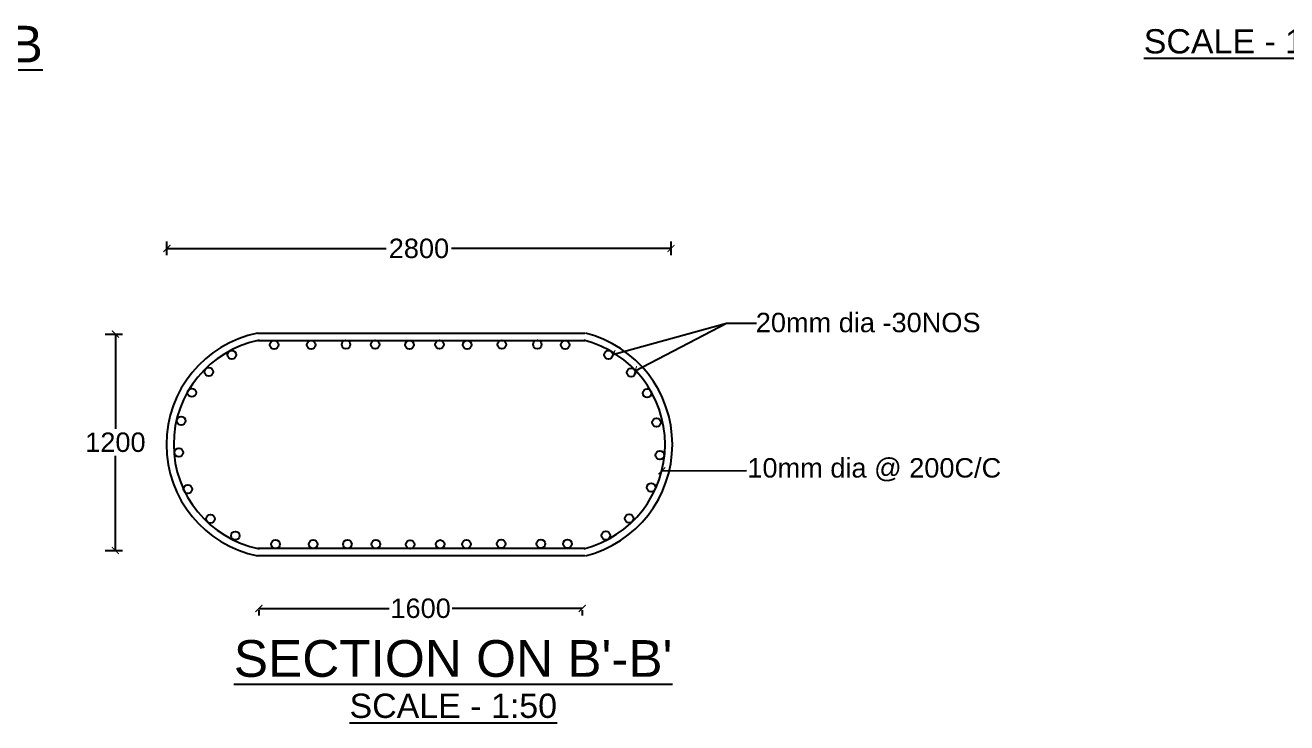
# Model space of a CAD drawing. Header units: inches. Extents: x 322 to 11487, y 352 to 10656.
# Drawn here: x 364.18 to 396.64, y 395.24 to 413.2 of the extents above; entities that cross this region are included whole.
import ezdxf

# ---------------------------------------------------------------- set-up
doc = ezdxf.new("R2010")
doc.units = ezdxf.units.IN
doc.header["$MEASUREMENT"] = 0
doc.layers.add('DIMENSION', color=255, linetype='Continuous')
doc.layers.add('TEXT', color=255, linetype='Continuous')
doc.styles.get("Standard").update_dxf_attribs({"font": 'arial.ttf'})
doc.dimstyles.new('dig', dxfattribs={"dimtxt": 0.3125, "dimasz": 0.18, "dimexe": 0.18, "dimexo": 0.0625, "dimgap": 0.09, "dimtad": 0, "dimtih": 1, "dimtoh": 1, "dimdec": 4, "dimzin": 0, "dimdsep": 46, "dimtxsty": 'Standard', "dimblk": 'ARCHTICK', "dimcen": 0.09, "dimadec": 0, "dimazin": 0, "dimtfac": 1, "dimtdec": 4, "dimtofl": 0, "dimtmove": 0, "dimatfit": 3, "dimldrblk": 'ARCHTICK', "dimfxl": 1, "dimtolj": 1, "dimtzin": 0, "dimarcsym": 0})

# ---------------------------------------------------------------- blocks, each defined once
blk = doc.blocks.new('_ArchTick')
at = {"color": 0, "linetype": 'ByBlock', "const_width": 0.15}
blk.add_lwpolyline([(-0.5, -0.5), (0.5, 0.5)], dxfattribs=at)
blk = doc.blocks.new('*D44')
at = {"layer": 'Defpoints', "color": 0, "ltscale": 0.02, "transparency": 16777216}
for p in [(380.796, 407.449), (367.826, 407.217), (380.796, 407.217)]:
    blk.add_point(p, dxfattribs=at)
at = {"layer": 'DIMENSION', "color": 0, "lineweight": -2, "ltscale": 0.02, "transparency": 16777216}
for p, q in [((367.826, 407.28), (367.826, 407.629)), ((367.826, 407.449), (373.471, 407.449)), ((380.796, 407.449), (375.151, 407.449)), ((380.796, 407.28), (380.796, 407.629))]:
    blk.add_line(p, q, dxfattribs=at)
at = {"layer": 'DIMENSION', "color": 0, "lineweight": -2, "ltscale": 0.02, "transparency": 16777216, "xscale": 0.18, "yscale": 0.18, "zscale": 0.18, "rotation": 180}
blk.add_blockref('_ArchTick', (367.826, 407.449), dxfattribs=at)
at = {"layer": 'DIMENSION', "color": 0, "lineweight": -2, "ltscale": 0.02, "transparency": 16777216, "xscale": 0.18, "yscale": 0.18, "zscale": 0.18}
blk.add_blockref('_ArchTick', (380.796, 407.449), dxfattribs=at)
at = {"layer": 'DIMENSION', "color": 0, "ltscale": 0.02, "transparency": 16777216, "insert": (374.311, 407.449), "char_height": 0.5, "attachment_point": 5}
blk.add_mtext('\\A1;2800', dxfattribs=at)
blk = doc.blocks.new('*D45')
at = {"layer": 'Defpoints', "color": 0, "ltscale": 0.02, "transparency": 16777216}
for p in [(366.176, 405.244), (366.176, 399.672), (366.501, 399.672)]:
    blk.add_point(p, dxfattribs=at)
at = {"layer": 'DIMENSION', "color": 0, "lineweight": -2, "ltscale": 0.02, "transparency": 16777216}
for p, q in [((366.238, 405.244), (366.681, 405.244)), ((366.501, 405.244), (366.501, 402.803)), ((366.501, 399.672), (366.501, 402.113)), ((366.238, 399.672), (366.681, 399.672))]:
    blk.add_line(p, q, dxfattribs=at)
at = {"layer": 'DIMENSION', "color": 0, "lineweight": -2, "ltscale": 0.02, "transparency": 16777216, "xscale": 0.18, "yscale": 0.18, "zscale": 0.18}
for p, rotation in [((366.501, 405.244), 90), ((366.501, 399.672), 270)]:
    blk.add_blockref('_ArchTick', p, dxfattribs=dict(at, rotation=rotation))
at = {"layer": 'DIMENSION', "color": 0, "ltscale": 0.02, "transparency": 16777216, "insert": (366.501, 402.458), "char_height": 0.5, "attachment_point": 5}
blk.add_mtext('\\A1;1200', dxfattribs=at)
blk = doc.blocks.new('*D46')
at = {"layer": 'Defpoints', "color": 0, "ltscale": 0.02, "transparency": 16777216}
for p in [(370.193, 398.202), (378.514, 398.202), (378.514, 398.184)]:
    blk.add_point(p, dxfattribs=at)
at = {"layer": 'DIMENSION', "color": 0, "lineweight": -2, "ltscale": 0.02, "transparency": 16777216}
for p, q in [((370.193, 398.184), (373.541, 398.184)), ((370.193, 398.14), (370.193, 398.004)), ((378.514, 398.184), (375.166, 398.184)), ((378.514, 398.14), (378.514, 398.004))]:
    blk.add_line(p, q, dxfattribs=at)
at = {"layer": 'DIMENSION', "color": 0, "lineweight": -2, "ltscale": 0.02, "transparency": 16777216, "xscale": 0.18, "yscale": 0.18, "zscale": 0.18, "rotation": 180}
blk.add_blockref('_ArchTick', (370.193, 398.184), dxfattribs=at)
at = {"layer": 'DIMENSION', "color": 0, "lineweight": -2, "ltscale": 0.02, "transparency": 16777216, "xscale": 0.18, "yscale": 0.18, "zscale": 0.18}
blk.add_blockref('_ArchTick', (378.514, 398.184), dxfattribs=at)
at = {"layer": 'DIMENSION', "color": 0, "ltscale": 0.02, "transparency": 16777216, "insert": (374.354, 398.184), "char_height": 0.5, "attachment_point": 5}
blk.add_mtext('\\A1;1600', dxfattribs=at)

msp = doc.modelspace()

# ---------------------------------------------------------------- linework, layer by layer
at = {"layer": 'DIMENSION', "ltscale": 0.02}
for p, q in [((370.15971, 405.2692), (378.57471, 405.2692)), ((370.15971, 405.08124), (378.57471, 405.08124)), ((378.57471, 399.72494), (370.15971, 399.72494)), ((378.57471, 399.53698), (370.15971, 399.53698))]:
    msp.add_line(p, q, dxfattribs=at)
for centre in [(370.58659, 404.96677), (371.53821, 404.96677), (372.43402, 404.97723), (373.18584, 404.97723), (374.06912, 404.97198), (374.84198, 404.97723), (375.55174, 404.97198), (376.44229, 404.97683), (377.3571, 404.97683), (378.07212, 404.96633), (369.49828, 404.71463), (379.18673, 404.70893), (368.90418, 404.27338), (379.77031, 404.25718), (368.4678, 403.73758), (380.18567, 403.72138), (368.19378, 403.01562), (380.42242, 402.96761), (368.12976, 402.19724), (380.51181, 402.12713), (368.36473, 401.25324), (380.28507, 401.29927), (368.94557, 400.49197), (379.71726, 400.50083), (369.58699, 400.05597), (370.62342, 399.83409), (371.59079, 399.83409), (372.46881, 399.83409), (373.20486, 399.83935), (374.08511, 399.82822), (374.85797, 399.83348), (375.53618, 399.83873), (376.42472, 399.84399), (377.44993, 399.84399), (378.1334, 399.84924), (379.1179, 400.05958)]:
    msp.add_circle(centre, 0.11112, dxfattribs=at)
for centre, radius, start, end in [((370.73565, 402.40309), 2.9234, 101.362198, 258.637802), ((370.73565, 402.40309), 2.73544, 101.362198, 258.637802), ((377.87575, 402.40309), 2.76771, 284.141111, 75.858889), ((377.87575, 402.40309), 2.95567, 284.141111, 75.858889)]:
    msp.add_arc(centre, radius, start, end, dxfattribs=at)

# ---------------------------------------------------------------- texts
for s, height, p in [("%%USECTION ON B'-B'", 0.945, (369.54723, 396.42236)), ('%%USCALE - 1:50', 0.625, (372.52523, 395.36428))]:
    msp.add_text(s, height=height, dxfattribs=at).set_placement(p)
at = {"layer": 'DIMENSION', "ltscale": 0.02, "char_height": 0.5, "attachment_point": 1}
for s, insert, width in [('20mm dia -30NOS', (382.97726, 405.79312), 5.7526126), ('10mm dia @ 200C/C', (382.76094, 402.05176), 6.5445921)]:
    msp.add_mtext(s, dxfattribs=dict(at, insert=insert, width=width))
at = {"layer": 'TEXT'}
for s, height, p in [('%%URCC DETAILS OF DECK SLAB', 0.945, (345.93049, 412.23733)), ('%%USCALE - 1:50', 0.625, (392.96002, 412.46957))]:
    msp.add_text(s, height=height, dxfattribs=at).set_placement(p)

# ---------------------------------------------------------------- dimensions: what is measured, and where the dimension line sits
at = {"layer": 'DIMENSION', "ltscale": 0.02}
for base, p1, p2, text, picture, middle in [((380.79639, 407.44931), (367.82606, 407.21715), (380.79639, 407.21715), '2800', '*D44', (374.31123, 407.44931)), ((378.51393, 398.18396), (370.19323, 398.20235), (378.51393, 398.20235), '1600', '*D46', (374.35358, 398.18396))]:
    dim = msp.add_linear_dim(base=base, p1=p1, p2=p2, text=text, dimstyle='dig', override={"dimtxt": 0.5}, dxfattribs=at)
    dim.commit()
    dim.dimension.update_dxf_attribs({"geometry": picture, "text_midpoint": middle})
dim = msp.add_linear_dim(base=(366.50113, 399.67216), p1=(366.1757, 405.24384), p2=(366.1757, 399.67216), angle=90, text='1200', dimstyle='dig', override={"dimtxt": 0.5}, dxfattribs=at)
dim.commit()
dim.dimension.update_dxf_attribs({"geometry": '*D45', "text_midpoint": (366.50113, 402.458)})

# ---------------------------------------------------------------- leaders
for points in [[(379.29722, 404.72072), (382.22042, 405.52442), (382.99553, 405.52442)], [(379.87373, 404.29782), (382.22042, 405.52442), (382.99553, 405.52442)], [(380.55931, 401.72581), (382.73958, 401.73002)]]:
    msp.add_leader(points, dimstyle='dig', override={"dimtxt": 0.5}, dxfattribs=at)

doc.saveas('drawing.dxf')
